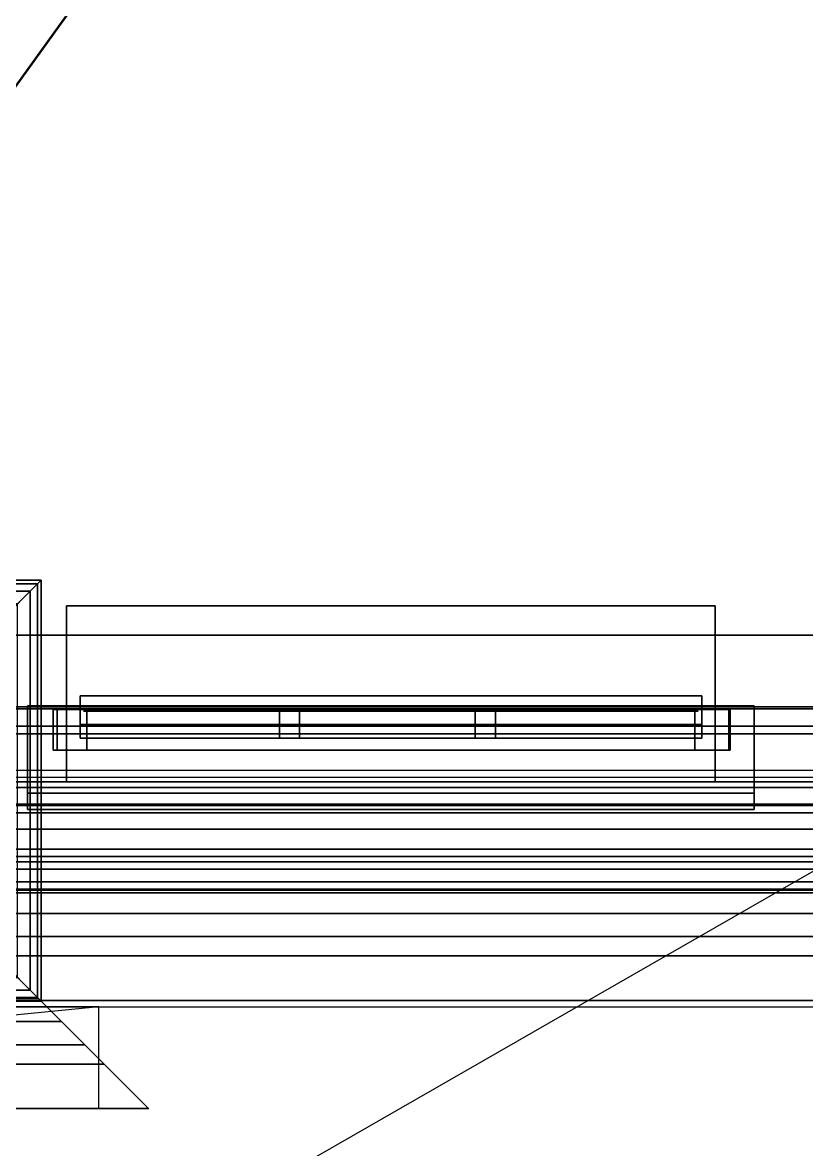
# Model space of a CAD drawing. Extents: x -152 to 154, y -106 to 95.
# Drawn here: x -117 to -105.4, y -57.61 to -40.94 of the extents above; entities that cross this region are included whole.
import ezdxf

# ---------------------------------------------------------------- set-up
doc = ezdxf.new("R2010")
doc.units = 0
for name, color, linetype in [('GLASS', 19, 'CONTINUOUS'), ('GROUND1', 253, 'CONTINUOUS'), ('ROOF1', 37, 'CONTINUOUS'), ('ROOF2', 59, 'CONTINUOUS'), ('WALL', 254, 'CONTINUOUS'), ('WALLBASE', 250, 'CONTINUOUS'), ('WALLCOV', 37, 'CONTINUOUS'), ('WALLVERT', 37, 'CONTINUOUS'), ('WINDOW', 9, 'CONTINUOUS')]:
    doc.layers.add(name, color=color, linetype=linetype)

msp = doc.modelspace()

# ---------------------------------------------------------------- linework, layer by layer
at = {"layer": 'GLASS'}
for points in [[(-107, -51.123505, 87), (-116.100006, -51.123505, 87), (-116.100006, -51.123505, 61), (-107, -51.123505, 61)], [(-107, -51.123505, 50), (-116.100006, -51.123505, 50), (-116.100006, -51.123505, 24), (-107, -51.123505, 24)], [(-107, -51.123505, 16.5), (-116.100006, -51.123505, 16.5), (-116.100006, -51.123505, 5.5), (-107, -51.123505, 5.5)]]:
    msp.add_3dface(points, dxfattribs=at)
at = {"layer": 'GROUND1', "invisible_edges": 8}
for points in [[(-151.5, 95, -0.075062), (-151.5, -80, -0.075062), (153.5, 95, -0.075062)], [(-151.5, -80, -0.075062), (-56.949997, -80, -0.075062), (153.5, 95, -0.075062)]]:
    msp.add_3dface(points, dxfattribs=at)
at = {"layer": 'ROOF1'}
for points in [[(-126.5, 70, 105.704536), (-126.5, 10, 105.704536), (-126.5, -52, 105.704536), (-81.527527, 10, 135.704529)], [(0.5, 10, 135.704529), (-81.527527, 10, 135.704529), (-126.5, -52, 105.704536), (0.5, -52, 105.704536)]]:
    msp.add_3dface(points, dxfattribs=at)
at = {"layer": 'ROOF2'}
for points in [[(132.100006, -55.5, 107.236023), (132.100006, 73.800003, 107.236023), (-130, 73.800003, 107.236023), (-130, -55.5, 107.236023)], [(-125.621452, -51.420319, 106.346451), (-81.350975, 10.035786, 135.778381), (-81.844093, 10.491188, 135.770432), (-126.12394, -50.977798, 106.33873)], [(-126.12394, -50.995041, 105.35112), (-126.12394, -50.977798, 106.33873), (-81.844093, 10.491188, 135.770432), (-81.844093, 10.473949, 134.782822)], [(-125.118965, -51.845573, 107.343979), (-80.857849, 9.59766, 136.776123), (-81.350967, 10.053066, 136.768188), (-125.621452, -51.403046, 107.336258)], [(-81.350967, 10.053066, 136.768188), (-81.350975, 10.035786, 135.778381), (-125.621452, -51.420319, 106.346451), (-125.621452, -51.403046, 107.336258)], [(-125.118965, -51.845573, 107.343979), (-125.118965, -51.862846, 106.354179), (-80.857849, 9.580379, 135.786331), (-80.857849, 9.59766, 136.776123)], [(-124.616478, -52.305367, 106.361908), (-80.364723, 9.124977, 135.794281), (-80.857849, 9.580379, 135.786331), (-125.118965, -51.862846, 106.354179)], [(-124.616478, -52.305367, 106.361908), (-124.616478, -52.322601, 105.37429), (-80.364723, 9.107738, 134.806671), (-80.364723, 9.124977, 135.794281)]]:
    msp.add_3dface(points, dxfattribs=at)
at = {"layer": 'WALL'}
for points in [[(-116.350006, -49.568542, 87.199997), (-116.350006, -52.168549, 87.199997), (-116.350006, -52.168549, 60.800003), (-116.350006, -49.568542, 60.800003)], [(-116.350006, -52.168549, 60.800003), (-106.75, -52.168549, 60.800003), (-106.75, -49.568542, 60.800003), (-116.350006, -49.568542, 60.800003)], [(-106.75, -52.168549, 87.199997), (-116.350006, -52.168549, 87.199997), (-116.350006, -49.568542, 87.199997), (-106.75, -49.568542, 87.199997)], [(-116.350006, -49.568542, 50.200001), (-116.350006, -52.168549, 50.200001), (-116.350006, -52.168549, 23.800003), (-116.350006, -49.568542, 23.800003)], [(-116.350006, -52.168549, 23.800003), (-106.75, -52.168549, 23.800003), (-106.75, -49.568542, 23.800003), (-116.350006, -49.568542, 23.800003)], [(-106.75, -52.168549, 50.200001), (-116.350006, -52.168549, 50.200001), (-116.350006, -49.568542, 50.200001), (-106.75, -49.568542, 50.200001)], [(-106.75, -52.168549, 60.800003), (-106.75, -52.168549, 87.199997), (-106.75, -49.568542, 87.199997), (-106.75, -49.568542, 60.800003)], [(-106.75, -52.168549, 23.800003), (-106.75, -52.168549, 50.200001), (-106.75, -49.568542, 50.200001), (-106.75, -49.568542, 23.800003)]]:
    msp.add_3dface(points, dxfattribs=at)
at = {"layer": 'WALL', "invisible_edges": 8}
for points in [[(-106.75, -52.168549, 60.800003), (-122.75, -52.168549, 55), (-100.25, -52.168549, 55)], [(-116.350006, -52.168549, 60.800003), (-122.75, -52.168549, 55), (-106.75, -52.168549, 60.800003)], [(-122.75, -52.168549, 55), (-116.350006, -52.168549, 60.800003), (-122.75, -52.168549, 100)], [(-116.350006, -52.168549, 60.800003), (-116.350006, -52.168549, 87.199997), (-122.75, -52.168549, 100)], [(-116.350006, -52.168549, 87.199997), (-100.25, -52.168549, 100), (-122.75, -52.168549, 100)], [(-106.75, -52.168549, 23.800003), (-122.75, -52.168549, 19.299999), (-100.25, -52.168549, 19.299999)], [(-116.350006, -52.168549, 23.800003), (-122.75, -52.168549, 19.299999), (-106.75, -52.168549, 23.800003)], [(-122.75, -52.168549, 19.299999), (-116.350006, -52.168549, 23.800003), (-122.75, -52.168549, 55)], [(-116.350006, -52.168549, 23.800003), (-116.350006, -52.168549, 50.200001), (-122.75, -52.168549, 55)], [(-116.350006, -52.168549, 50.200001), (-100.25, -52.168549, 55), (-122.75, -52.168549, 55)], [(-100.25, -52.168549, 100), (-116.350006, -52.168549, 87.199997), (-106.75, -52.168549, 87.199997)], [(-100.25, -52.168549, 55), (-116.350006, -52.168549, 50.200001), (-106.75, -52.168549, 50.200001)], [(-100.25, -52.168549, 100), (-106.75, -52.168549, 60.800003), (-100.25, -52.168549, 55)], [(-100.25, -52.168549, 100), (-106.75, -52.168549, 87.199997), (-106.75, -52.168549, 60.800003)], [(-100.25, -52.168549, 55), (-106.75, -52.168549, 23.800003), (-100.25, -52.168549, 19.299999)], [(-100.25, -52.168549, 55), (-106.75, -52.168549, 50.200001), (-106.75, -52.168549, 23.800003)]]:
    msp.add_3dface(points, dxfattribs=at)
at = {"layer": 'WALLBASE'}
for points in [[(-116.350006, -49.568542, 16.700001), (-116.350006, -52.168549, 16.700001), (-116.350006, -52.168549, 5.300003), (-116.350006, -49.568542, 5.300003)], [(-116.350006, -52.168549, 5.300003), (-106.75, -52.168549, 5.300003), (-106.75, -49.568542, 5.300003), (-116.350006, -49.568542, 5.300003)], [(-106.75, -52.168549, 16.700001), (-116.350006, -52.168549, 16.700001), (-116.350006, -49.568542, 16.700001), (-106.75, -49.568542, 16.700001)], [(-106.75, -52.168549, 5.300003), (-106.75, -52.168549, 16.700001), (-106.75, -49.568542, 16.700001), (-106.75, -49.568542, 5.300003)]]:
    msp.add_3dface(points, dxfattribs=at)
at = {"layer": 'WALLBASE', "invisible_edges": 8}
for points in [[(-106.75, -52.168549, 5.300003), (-122.75, -52.168549, -0.5), (-100.25, -52.168549, -0.5)], [(-116.350006, -52.168549, 5.300003), (-122.75, -52.168549, -0.5), (-106.75, -52.168549, 5.300003)], [(-122.75, -52.168549, -0.5), (-116.350006, -52.168549, 5.300003), (-122.75, -52.168549, 19.299999)], [(-116.350006, -52.168549, 5.300003), (-116.350006, -52.168549, 16.700001), (-122.75, -52.168549, 19.299999)], [(-116.350006, -52.168549, 16.700001), (-100.25, -52.168549, 19.299999), (-122.75, -52.168549, 19.299999)], [(-100.25, -52.168549, 19.299999), (-116.350006, -52.168549, 16.700001), (-106.75, -52.168549, 16.700001)], [(-100.25, -52.168549, 19.299999), (-106.75, -52.168549, 5.300003), (-100.25, -52.168549, -0.5)], [(-100.25, -52.168549, 19.299999), (-106.75, -52.168549, 16.700001), (-106.75, -52.168549, 5.300003)]]:
    msp.add_3dface(points, dxfattribs=at)
at = {"layer": 'WALLCOV'}
for points in [[(-128.187164, -49.832825, 99.524506), (-128.832962, -49.187042, 99.524506), (-116.727036, -49.187042, 99.524506), (-117.372833, -49.832825, 99.524506)], [(-128.832962, -49.187042, 99.524506), (-128.832962, -49.187042, 99.766678), (-116.727036, -49.187042, 99.766678), (-116.727036, -49.187042, 99.524506)], [(-128.832962, -49.187042, 99.766678), (-128.671509, -49.34848, 100.008842), (-116.888489, -49.34848, 100.008842), (-116.727036, -49.187042, 99.766678)], [(-128.483154, -49.536835, 100.789169), (-128.779144, -49.24086, 101.246597), (-116.780853, -49.24086, 101.246597), (-117.076843, -49.536835, 100.789169)], [(-128.779144, -49.24086, 101.246597), (-128.375519, -49.64447, 101.273506), (-117.184479, -49.64447, 101.273506), (-116.780853, -49.24086, 101.246597)], [(-117.372833, -49.832825, 99.524506), (-116.727036, -49.187042, 99.524506), (-116.727036, -55.412964, 99.524506), (-117.372833, -54.767181, 99.524506)], [(-116.780853, -49.24086, 101.246597), (-117.184479, -49.64447, 101.273506), (-117.184479, -54.955536, 101.273506), (-116.780853, -55.359146, 101.246597)], [(-117.076843, -49.536835, 100.789169), (-116.780853, -49.24086, 101.246597), (-116.780853, -55.359146, 101.246597), (-117.076843, -55.063156, 100.789169)], [(-116.727036, -49.187042, 99.766678), (-116.888489, -49.34848, 100.008842), (-116.888489, -55.251511, 100.008842), (-116.727036, -55.412964, 99.766678)], [(-116.727036, -49.187042, 99.524506), (-116.727036, -49.187042, 99.766678), (-116.727036, -55.412964, 99.766678), (-116.727036, -55.412964, 99.524506)], [(-128.671509, -49.34848, 100.008842), (-128.671509, -49.34848, 100.600815), (-116.888489, -49.34848, 100.600815), (-116.888489, -49.34848, 100.008842)], [(-128.671509, -49.34848, 100.600815), (-128.2948, -49.725189, 100.627716), (-117.265198, -49.725189, 100.627716), (-116.888489, -49.34848, 100.600815)], [(-116.888489, -49.34848, 100.600815), (-117.265198, -49.725189, 100.627716), (-117.265198, -54.874802, 100.627716), (-116.888489, -55.251511, 100.600815)], [(-116.888489, -49.34848, 100.008842), (-116.888489, -49.34848, 100.600815), (-116.888489, -55.251511, 100.600815), (-116.888489, -55.251511, 100.008842)], [(128.560883, -51.460892, 102.896202), (128.18959, -51.0896, 103.112289), (-125.789597, -51.0896, 103.112289), (-126.160889, -51.460892, 102.896202)], [(128.161041, -51.061035, 104.949005), (128.44664, -51.346649, 105.219116), (-126.046646, -51.346649, 105.219116), (-125.761047, -51.061035, 104.949005)], [(128.18959, -51.0896, 103.112289), (128.161041, -51.061035, 104.949005), (-125.761047, -51.061035, 104.949005), (-125.789597, -51.0896, 103.112289)], [(128.44664, -51.346649, 105.219116), (130.874268, -53.774277, 105.273132), (-128.474274, -53.774277, 105.273132), (-126.046646, -51.346649, 105.219116)], [(129.729019, -52.629028, 102.834152), (128.560883, -51.460892, 102.896202), (-126.160889, -51.460892, 102.896202), (-127.329025, -52.629028, 102.834152)], [(129.199997, -52.100006, 100.1269), (129.971191, -52.871185, 100.035751), (-127.571198, -52.871185, 100.035751), (-126.800003, -52.100006, 100.1269)], [(129.271591, -52.171585, 102.591988), (129.729019, -52.629028, 102.834152), (-127.329025, -52.629028, 102.834152), (-126.871597, -52.171585, 102.591988)], [(129.621384, -52.521393, 101.246597), (129.35231, -52.252319, 101.085152), (-126.952316, -52.252319, 101.085152), (-127.22139, -52.521393, 101.246597)], [(129.35231, -52.252319, 101.085152), (129.271591, -52.171585, 102.591988), (-126.871597, -52.171585, 102.591988), (-126.952316, -52.252319, 101.085152)], [(130.267166, -53.167175, 101.085152), (129.621384, -52.521393, 101.246597), (-127.22139, -52.521393, 101.246597), (-127.867172, -53.167175, 101.085152)], [(-119.193359, -52.94664, 105.219116), (-116.765732, -55.374283, 105.273132), (-128.794266, -55.374283, 105.273132), (-126.366638, -52.94664, 105.219116)], [(129.971191, -52.871185, 100.035751), (130.267166, -53.167175, 99.524506), (-127.867172, -53.167175, 99.524506), (-127.571198, -52.871185, 100.035751)], [(130.267166, -53.167175, 99.524506), (130.912964, -53.812958, 99.524506), (-128.51297, -53.812958, 99.524506), (-127.867172, -53.167175, 99.524506)], [(130.455521, -53.35553, 101.273506), (130.267166, -53.167175, 101.085152), (-127.867172, -53.167175, 101.085152), (-128.055527, -53.35553, 101.273506)], [(130.751511, -53.65152, 100.600815), (130.374802, -53.274811, 100.627716), (-127.974808, -53.274811, 100.627716), (-128.351517, -53.65152, 100.600815)], [(130.374802, -53.274811, 100.627716), (130.563156, -53.463165, 100.789169), (-128.163162, -53.463165, 100.789169), (-127.974808, -53.274811, 100.627716)], [(130.859146, -53.75914, 101.246597), (130.455521, -53.35553, 101.273506), (-128.055527, -53.35553, 101.273506), (-128.459152, -53.75914, 101.246597)], [(130.563156, -53.463165, 100.789169), (130.859146, -53.75914, 101.246597), (-128.459152, -53.75914, 101.246597), (-128.163162, -53.463165, 100.789169)], [(130.912964, -53.812958, 99.766678), (130.751511, -53.65152, 100.008842), (-128.351517, -53.65152, 100.008842), (-128.51297, -53.812958, 99.766678)], [(130.751511, -53.65152, 100.008842), (130.751511, -53.65152, 100.600815), (-128.351517, -53.65152, 100.600815), (-128.351517, -53.65152, 100.008842)], [(130.874268, -53.774277, 105.273132), (131.216995, -54.117004, 105.543243), (-128.817001, -54.117004, 105.543243), (-128.474274, -53.774277, 105.273132)], [(130.912964, -53.812958, 99.524506), (130.912964, -53.812958, 99.766678), (-128.51297, -53.812958, 99.766678), (-128.51297, -53.812958, 99.524506)], [(131.216995, -54.117004, 106.029434), (131.559723, -54.459732, 106.056442), (-129.159729, -54.459732, 106.056442), (-128.817001, -54.117004, 106.029434)], [(131.216995, -54.117004, 105.543243), (131.216995, -54.117004, 106.029434), (-128.817001, -54.117004, 106.029434), (-128.817001, -54.117004, 105.543243)], [(131.559723, -54.459732, 106.434586), (131.845322, -54.745331, 106.677689), (-129.445328, -54.745331, 106.677689), (-129.159729, -54.459732, 106.434586)], [(131.559723, -54.459732, 106.056442), (131.559723, -54.459732, 106.434586), (-129.159729, -54.459732, 106.434586), (-129.159729, -54.459732, 106.056442)], [(131.845322, -54.745331, 106.677689), (132.502213, -55.402222, 106.785728), (-130.102219, -55.402222, 106.785728), (-129.445328, -54.745331, 106.677689)], [(-117.372833, -54.767181, 99.524506), (-116.727036, -55.412964, 99.524506), (-128.832962, -55.412964, 99.524506), (-128.187164, -54.767181, 99.524506)], [(-116.780853, -55.359146, 101.246597), (-117.184479, -54.955536, 101.273506), (-128.375519, -54.955536, 101.273506), (-128.779144, -55.359146, 101.246597)], [(-116.888489, -55.251511, 100.600815), (-117.265198, -54.874802, 100.627716), (-128.2948, -54.874802, 100.627716), (-128.671509, -55.251511, 100.600815)], [(-117.076843, -55.063156, 100.789169), (-116.780853, -55.359146, 101.246597), (-128.779144, -55.359146, 101.246597), (-128.483154, -55.063156, 100.789169)], [(-116.727036, -55.412964, 99.766678), (-116.888489, -55.251511, 100.008842), (-128.671509, -55.251511, 100.008842), (-128.832962, -55.412964, 99.766678)], [(-116.888489, -55.251511, 100.008842), (-116.888489, -55.251511, 100.600815), (-128.671509, -55.251511, 100.600815), (-128.671509, -55.251511, 100.008842)], [(132.502213, -55.402222, 106.785728), (132.507172, -55.407181, 107.244904), (-130.107178, -55.407181, 107.244904), (-130.102219, -55.402222, 106.785728)], [(-116.765732, -55.374283, 105.273132), (-116.423004, -55.716995, 105.543243), (-129.136993, -55.716995, 105.543243), (-128.794266, -55.374283, 105.273132)], [(-116.727036, -55.412964, 99.524506), (-116.727036, -55.412964, 99.766678), (-128.832962, -55.412964, 99.766678), (-128.832962, -55.412964, 99.524506)], [(-116.423004, -55.716995, 106.029434), (-116.080276, -56.059723, 106.056442), (-129.479721, -56.059723, 106.056442), (-129.136993, -55.716995, 106.029434)], [(-116.423004, -55.716995, 105.543243), (-116.423004, -55.716995, 106.029434), (-129.136993, -55.716995, 106.029434), (-129.136993, -55.716995, 105.543243)], [(-116.080276, -56.059723, 106.434586), (-115.794678, -56.345337, 106.677689), (-129.76532, -56.345337, 106.677689), (-129.479721, -56.059723, 106.434586)], [(-116.080276, -56.059723, 106.056442), (-116.080276, -56.059723, 106.434586), (-129.479721, -56.059723, 106.434586), (-129.479721, -56.059723, 106.056442)], [(-115.794678, -56.345337, 106.677689), (-115.137787, -57.002213, 106.785728), (-130.422211, -57.002213, 106.785728), (-129.76532, -56.345337, 106.677689)], [(-115.137787, -57.002213, 106.785728), (-115.132828, -57.007172, 107.244904), (-130.42717, -57.007172, 107.244904), (-130.422211, -57.002213, 106.785728)]]:
    msp.add_3dface(points, dxfattribs=at)
at = {"layer": 'WALLCOV', "invisible_edges": 8}
for points in [[(-115.872826, -57.007172, 107.244904), (-115.872826, -55.5, 107.244904), (-131.167175, -57.007172, 107.244904)], [(-115.872826, -55.5, 107.244904), (-130, -55.5, 107.244904), (-131.167175, -57.007172, 107.244904)]]:
    msp.add_3dface(points, dxfattribs=at)
at = {"layer": 'WALLVERT'}
for points in [[(-120.5, -50, 19), (-120.5, -50, 22), (124.5, -50, 22), (124.5, -50, 19)], [(-120.5, -50, 22), (-120.5, -52.5, 22), (124.5, -52.5, 22), (124.5, -50, 22)], [(124.5, -52.5, 19), (-120.5, -52.5, 19), (-120.5, -50, 19), (124.5, -50, 19)], [(124.5, -52.5, 22), (-120.5, -52.5, 22), (-120.5, -52.5, 19), (124.5, -52.5, 19)]]:
    msp.add_3dface(points, dxfattribs=at)
at = {"layer": 'WINDOW'}
for points in [[(-106.949997, -50.899994, 71.849998), (-116.149994, -50.899994, 71.849998), (-116.149994, -50.899994, 72.150002), (-106.949997, -50.899994, 72.150002)], [(-116.149994, -50.899994, 72.150002), (-116.149994, -51.323502, 72.150002), (-106.949997, -51.323502, 72.150002), (-106.949997, -50.899994, 72.150002)], [(-116.149994, -50.899994, 71.849998), (-116.149994, -51.323502, 71.849998), (-116.149994, -51.323502, 72.150002), (-116.149994, -50.899994, 72.150002)], [(-106.949997, -51.323502, 71.849998), (-116.149994, -51.323502, 71.849998), (-116.149994, -50.899994, 71.849998), (-106.949997, -50.899994, 71.849998)], [(-106.949997, -50.899994, 34.849998), (-116.149994, -50.899994, 34.849998), (-116.149994, -50.899994, 35.150002), (-106.949997, -50.899994, 35.150002)], [(-116.149994, -50.899994, 35.150002), (-116.149994, -51.323502, 35.150002), (-106.949997, -51.323502, 35.150002), (-106.949997, -50.899994, 35.150002)], [(-116.149994, -50.899994, 34.849998), (-116.149994, -51.323502, 34.849998), (-116.149994, -51.323502, 35.150002), (-116.149994, -50.899994, 35.150002)], [(-106.949997, -51.323502, 34.849998), (-116.149994, -51.323502, 34.849998), (-116.149994, -50.899994, 34.849998), (-106.949997, -50.899994, 34.849998)], [(-106.949997, -51.323502, 72.150002), (-106.949997, -51.323502, 71.849998), (-106.949997, -50.899994, 71.849998), (-106.949997, -50.899994, 72.150002)], [(-106.949997, -51.323502, 35.150002), (-106.949997, -51.323502, 34.849998), (-106.949997, -50.899994, 34.849998), (-106.949997, -50.899994, 35.150002)], [(-106.174255, -51.045197, 60.849998), (-116.925751, -51.045197, 60.849998), (-116.925751, -51.045197, 61.150002), (-106.174255, -51.045197, 61.150002)], [(-106.174255, -52.57782, 60.849998), (-116.925751, -52.57782, 60.849998), (-116.925751, -51.045197, 60.849998), (-106.174255, -51.045197, 60.849998)], [(-116.925751, -51.045197, 61.150002), (-116.925751, -52.336792, 61.150002), (-106.174255, -52.336792, 61.150002), (-106.174255, -51.045197, 61.150002)], [(-116.925751, -51.045197, 60.550003), (-116.925751, -51.045197, 60.849998), (-106.174255, -51.045197, 60.849998), (-106.174255, -51.045197, 60.550003)], [(-116.925751, -51.045197, 60.849998), (-116.925751, -52.57782, 60.849998), (-106.174255, -52.57782, 60.849998), (-106.174255, -51.045197, 60.849998)], [(-106.174255, -52.336792, 60.550003), (-116.925751, -52.336792, 60.550003), (-116.925751, -51.045197, 60.550003), (-106.174255, -51.045197, 60.550003)], [(-106.174255, -51.045197, 23.849998), (-116.925751, -51.045197, 23.849998), (-116.925751, -51.045197, 24.150002), (-106.174255, -51.045197, 24.150002)], [(-106.174255, -52.57782, 23.849998), (-116.925751, -52.57782, 23.849998), (-116.925751, -51.045197, 23.849998), (-106.174255, -51.045197, 23.849998)], [(-116.925751, -51.045197, 24.150002), (-116.925751, -52.336792, 24.150002), (-106.174255, -52.336792, 24.150002), (-106.174255, -51.045197, 24.150002)], [(-116.925751, -51.045197, 23.550003), (-116.925751, -51.045197, 23.849998), (-106.174255, -51.045197, 23.849998), (-106.174255, -51.045197, 23.550003)], [(-116.925751, -51.045197, 23.849998), (-116.925751, -52.57782, 23.849998), (-106.174255, -52.57782, 23.849998), (-106.174255, -51.045197, 23.849998)], [(-106.174255, -52.336792, 23.550003), (-116.925751, -52.336792, 23.550003), (-116.925751, -51.045197, 23.550003), (-106.174255, -51.045197, 23.550003)], [(-106.174255, -51.045197, 5.349998), (-116.925751, -51.045197, 5.349998), (-116.925751, -51.045197, 5.650002), (-106.174255, -51.045197, 5.650002)], [(-106.174255, -52.57782, 5.349998), (-116.925751, -52.57782, 5.349998), (-116.925751, -51.045197, 5.349998), (-106.174255, -51.045197, 5.349998)], [(-116.925751, -51.045197, 5.650002), (-116.925751, -52.336792, 5.650002), (-106.174255, -52.336792, 5.650002), (-106.174255, -51.045197, 5.650002)], [(-116.925751, -51.045197, 5.050003), (-116.925751, -51.045197, 5.349998), (-106.174255, -51.045197, 5.349998), (-106.174255, -51.045197, 5.050003)], [(-116.925751, -51.045197, 5.349998), (-116.925751, -52.57782, 5.349998), (-106.174255, -52.57782, 5.349998), (-106.174255, -51.045197, 5.349998)], [(-106.174255, -52.336792, 5.050003), (-116.925751, -52.336792, 5.050003), (-116.925751, -51.045197, 5.050003), (-106.174255, -51.045197, 5.050003)], [(-116.050003, -51.699997, 60.626999), (-116.550003, -51.699997, 60.626999), (-116.550003, -51.100006, 60.626999), (-116.050003, -51.100006, 60.626999)], [(-116.550003, -51.100006, 87.488998), (-116.550003, -51.699997, 87.488998), (-116.050003, -51.699997, 87.488998), (-116.050003, -51.100006, 87.488998)], [(-116.550003, -51.100006, 60.626999), (-116.550003, -51.100006, 87.488998), (-116.050003, -51.100006, 87.488998), (-116.050003, -51.100006, 60.626999)], [(-116.550003, -51.699997, 60.626999), (-116.550003, -51.699997, 87.488998), (-116.550003, -51.100006, 87.488998), (-116.550003, -51.100006, 60.626999)], [(-116.050003, -51.699997, 23.626999), (-116.550003, -51.699997, 23.626999), (-116.550003, -51.100006, 23.626999), (-116.050003, -51.100006, 23.626999)], [(-116.550003, -51.100006, 50.488998), (-116.550003, -51.699997, 50.488998), (-116.050003, -51.699997, 50.488998), (-116.050003, -51.100006, 50.488998)], [(-116.550003, -51.100006, 23.626999), (-116.550003, -51.100006, 50.488998), (-116.050003, -51.100006, 50.488998), (-116.050003, -51.100006, 23.626999)], [(-116.550003, -51.699997, 23.626999), (-116.550003, -51.699997, 50.488998), (-116.550003, -51.100006, 50.488998), (-116.550003, -51.100006, 23.626999)], [(-116.050003, -51.699997, 5.126999), (-116.550003, -51.699997, 5.126999), (-116.550003, -51.100006, 5.126999), (-116.050003, -51.100006, 5.126999)], [(-116.550003, -51.100006, 16.988998), (-116.550003, -51.699997, 16.988998), (-116.050003, -51.699997, 16.988998), (-116.050003, -51.100006, 16.988998)], [(-116.550003, -51.100006, 5.126999), (-116.550003, -51.100006, 16.988998), (-116.050003, -51.100006, 16.988998), (-116.050003, -51.100006, 5.126999)], [(-116.550003, -51.699997, 5.126999), (-116.550003, -51.699997, 16.988998), (-116.550003, -51.100006, 16.988998), (-116.550003, -51.100006, 5.126999)], [(-116.488998, -51.100006, 87.5), (-116.488998, -51.699997, 87.5), (-106.526993, -51.699997, 87.5), (-106.526993, -51.100006, 87.5)], [(-116.488998, -51.100006, 87), (-116.488998, -51.699997, 87), (-116.488998, -51.699997, 87.5), (-116.488998, -51.100006, 87.5)], [(-106.526993, -51.100006, 87), (-116.488998, -51.100006, 87), (-116.488998, -51.100006, 87.5), (-106.526993, -51.100006, 87.5)], [(-106.526993, -51.699997, 87), (-116.488998, -51.699997, 87), (-116.488998, -51.100006, 87), (-106.526993, -51.100006, 87)], [(-116.488998, -51.100006, 50.5), (-116.488998, -51.699997, 50.5), (-106.526993, -51.699997, 50.5), (-106.526993, -51.100006, 50.5)], [(-116.488998, -51.100006, 50), (-116.488998, -51.699997, 50), (-116.488998, -51.699997, 50.5), (-116.488998, -51.100006, 50.5)], [(-106.526993, -51.100006, 50), (-116.488998, -51.100006, 50), (-116.488998, -51.100006, 50.5), (-106.526993, -51.100006, 50.5)], [(-106.526993, -51.699997, 50), (-116.488998, -51.699997, 50), (-116.488998, -51.100006, 50), (-106.526993, -51.100006, 50)], [(-116.488998, -51.100006, 17), (-116.488998, -51.699997, 17), (-106.526993, -51.699997, 17), (-106.526993, -51.100006, 17)], [(-116.488998, -51.100006, 16.5), (-116.488998, -51.699997, 16.5), (-116.488998, -51.699997, 17), (-116.488998, -51.100006, 17)], [(-106.526993, -51.100006, 16.5), (-116.488998, -51.100006, 16.5), (-116.488998, -51.100006, 17), (-106.526993, -51.100006, 17)], [(-106.526993, -51.699997, 16.5), (-116.488998, -51.699997, 16.5), (-116.488998, -51.100006, 16.5), (-106.526993, -51.100006, 16.5)], [(-106.949997, -51.100006, 64.449997), (-116.149994, -51.100006, 64.449997), (-116.149994, -51.100006, 64.75), (-106.949997, -51.100006, 64.75)], [(-116.149994, -51.100006, 64.75), (-116.149994, -51.523499, 64.75), (-106.949997, -51.523499, 64.75), (-106.949997, -51.100006, 64.75)], [(-116.149994, -51.100006, 64.449997), (-116.149994, -51.523499, 64.449997), (-116.149994, -51.523499, 64.75), (-116.149994, -51.100006, 64.75)], [(-106.949997, -51.523499, 64.449997), (-116.149994, -51.523499, 64.449997), (-116.149994, -51.100006, 64.449997), (-106.949997, -51.100006, 64.449997)], [(-106.949997, -51.100006, 68.25), (-116.149994, -51.100006, 68.25), (-116.149994, -51.100006, 68.550003), (-106.949997, -51.100006, 68.550003)], [(-116.149994, -51.100006, 68.550003), (-116.149994, -51.523499, 68.550003), (-106.949997, -51.523499, 68.550003), (-106.949997, -51.100006, 68.550003)], [(-116.149994, -51.100006, 68.25), (-116.149994, -51.523499, 68.25), (-116.149994, -51.523499, 68.550003), (-116.149994, -51.100006, 68.550003)], [(-106.949997, -51.523499, 68.25), (-116.149994, -51.523499, 68.25), (-116.149994, -51.100006, 68.25), (-106.949997, -51.100006, 68.25)], [(-106.949997, -51.100006, 71.998505), (-116.149994, -51.100006, 71.998505), (-116.149994, -51.100006, 72.601501), (-106.949997, -51.100006, 72.601501)], [(-116.149994, -51.100006, 72.601501), (-116.149994, -51.523499, 72.601501), (-106.949997, -51.523499, 72.601501), (-106.949997, -51.100006, 72.601501)], [(-116.149994, -51.100006, 71.998505), (-116.149994, -51.523499, 71.998505), (-116.149994, -51.523499, 72.601501), (-116.149994, -51.100006, 72.601501)], [(-106.949997, -51.523499, 71.998505), (-116.149994, -51.523499, 71.998505), (-116.149994, -51.100006, 71.998505), (-106.949997, -51.100006, 71.998505)], [(-106.949997, -51.100006, 75.849998), (-116.149994, -51.100006, 75.849998), (-116.149994, -51.100006, 76.150002), (-106.949997, -51.100006, 76.150002)], [(-116.149994, -51.100006, 76.150002), (-116.149994, -51.523499, 76.150002), (-106.949997, -51.523499, 76.150002), (-106.949997, -51.100006, 76.150002)], [(-116.149994, -51.100006, 75.849998), (-116.149994, -51.523499, 75.849998), (-116.149994, -51.523499, 76.150002), (-116.149994, -51.100006, 76.150002)], [(-106.949997, -51.523499, 75.849998), (-116.149994, -51.523499, 75.849998), (-116.149994, -51.100006, 75.849998), (-106.949997, -51.100006, 75.849998)], [(-106.949997, -51.100006, 79.449997), (-116.149994, -51.100006, 79.449997), (-116.149994, -51.100006, 79.75), (-106.949997, -51.100006, 79.75)], [(-116.149994, -51.100006, 79.75), (-116.149994, -51.523499, 79.75), (-106.949997, -51.523499, 79.75), (-106.949997, -51.100006, 79.75)], [(-116.149994, -51.100006, 79.449997), (-116.149994, -51.523499, 79.449997), (-116.149994, -51.523499, 79.75), (-116.149994, -51.100006, 79.75)], [(-106.949997, -51.523499, 79.449997), (-116.149994, -51.523499, 79.449997), (-116.149994, -51.100006, 79.449997), (-106.949997, -51.100006, 79.449997)], [(-106.949997, -51.100006, 83.25), (-116.149994, -51.100006, 83.25), (-116.149994, -51.100006, 83.550003), (-106.949997, -51.100006, 83.550003)], [(-116.149994, -51.100006, 83.550003), (-116.149994, -51.523499, 83.550003), (-106.949997, -51.523499, 83.550003), (-106.949997, -51.100006, 83.550003)], [(-116.149994, -51.100006, 83.25), (-116.149994, -51.523499, 83.25), (-116.149994, -51.523499, 83.550003), (-116.149994, -51.100006, 83.550003)], [(-106.949997, -51.523499, 83.25), (-116.149994, -51.523499, 83.25), (-116.149994, -51.100006, 83.25), (-106.949997, -51.100006, 83.25)], [(-106.949997, -51.100006, 27.450001), (-116.149994, -51.100006, 27.450001), (-116.149994, -51.100006, 27.75), (-106.949997, -51.100006, 27.75)], [(-116.149994, -51.100006, 27.75), (-116.149994, -51.523499, 27.75), (-106.949997, -51.523499, 27.75), (-106.949997, -51.100006, 27.75)], [(-116.149994, -51.100006, 27.450001), (-116.149994, -51.523499, 27.450001), (-116.149994, -51.523499, 27.75), (-116.149994, -51.100006, 27.75)], [(-106.949997, -51.523499, 27.450001), (-116.149994, -51.523499, 27.450001), (-116.149994, -51.100006, 27.450001), (-106.949997, -51.100006, 27.450001)], [(-106.949997, -51.100006, 31.25), (-116.149994, -51.100006, 31.25), (-116.149994, -51.100006, 31.549999), (-106.949997, -51.100006, 31.549999)], [(-116.149994, -51.100006, 31.549999), (-116.149994, -51.523499, 31.549999), (-106.949997, -51.523499, 31.549999), (-106.949997, -51.100006, 31.549999)], [(-116.149994, -51.100006, 31.25), (-116.149994, -51.523499, 31.25), (-116.149994, -51.523499, 31.549999), (-116.149994, -51.100006, 31.549999)], [(-106.949997, -51.523499, 31.25), (-116.149994, -51.523499, 31.25), (-116.149994, -51.100006, 31.25), (-106.949997, -51.100006, 31.25)], [(-106.949997, -51.100006, 34.998501), (-116.149994, -51.100006, 34.998501), (-116.149994, -51.100006, 35.601501), (-106.949997, -51.100006, 35.601501)], [(-116.149994, -51.100006, 35.601501), (-116.149994, -51.523499, 35.601501), (-106.949997, -51.523499, 35.601501), (-106.949997, -51.100006, 35.601501)], [(-116.149994, -51.100006, 34.998501), (-116.149994, -51.523499, 34.998501), (-116.149994, -51.523499, 35.601501), (-116.149994, -51.100006, 35.601501)], [(-106.949997, -51.523499, 34.998501), (-116.149994, -51.523499, 34.998501), (-116.149994, -51.100006, 34.998501), (-106.949997, -51.100006, 34.998501)], [(-106.949997, -51.100006, 38.849998), (-116.149994, -51.100006, 38.849998), (-116.149994, -51.100006, 39.150002), (-106.949997, -51.100006, 39.150002)], [(-116.149994, -51.100006, 39.150002), (-116.149994, -51.523499, 39.150002), (-106.949997, -51.523499, 39.150002), (-106.949997, -51.100006, 39.150002)], [(-116.149994, -51.100006, 38.849998), (-116.149994, -51.523499, 38.849998), (-116.149994, -51.523499, 39.150002), (-116.149994, -51.100006, 39.150002)], [(-106.949997, -51.523499, 38.849998), (-116.149994, -51.523499, 38.849998), (-116.149994, -51.100006, 38.849998), (-106.949997, -51.100006, 38.849998)], [(-106.949997, -51.100006, 42.450001), (-116.149994, -51.100006, 42.450001), (-116.149994, -51.100006, 42.75), (-106.949997, -51.100006, 42.75)], [(-116.149994, -51.100006, 42.75), (-116.149994, -51.523499, 42.75), (-106.949997, -51.523499, 42.75), (-106.949997, -51.100006, 42.75)], [(-116.149994, -51.100006, 42.450001), (-116.149994, -51.523499, 42.450001), (-116.149994, -51.523499, 42.75), (-116.149994, -51.100006, 42.75)], [(-106.949997, -51.523499, 42.450001), (-116.149994, -51.523499, 42.450001), (-116.149994, -51.100006, 42.450001), (-106.949997, -51.100006, 42.450001)], [(-106.949997, -51.100006, 46.25), (-116.149994, -51.100006, 46.25), (-116.149994, -51.100006, 46.549999), (-106.949997, -51.100006, 46.549999)], [(-116.149994, -51.100006, 46.549999), (-116.149994, -51.523499, 46.549999), (-106.949997, -51.523499, 46.549999), (-106.949997, -51.100006, 46.549999)], [(-116.149994, -51.100006, 46.25), (-116.149994, -51.523499, 46.25), (-116.149994, -51.523499, 46.549999), (-116.149994, -51.100006, 46.549999)], [(-106.949997, -51.523499, 46.25), (-116.149994, -51.523499, 46.25), (-116.149994, -51.100006, 46.25), (-106.949997, -51.100006, 46.25)], [(-106.949997, -51.100006, 8.950001), (-116.149994, -51.100006, 8.950001), (-116.149994, -51.100006, 9.25), (-106.949997, -51.100006, 9.25)], [(-116.149994, -51.100006, 9.25), (-116.149994, -51.523499, 9.25), (-106.949997, -51.523499, 9.25), (-106.949997, -51.100006, 9.25)], [(-116.149994, -51.100006, 8.950001), (-116.149994, -51.523499, 8.950001), (-116.149994, -51.523499, 9.25), (-116.149994, -51.100006, 9.25)], [(-106.949997, -51.523499, 8.950001), (-116.149994, -51.523499, 8.950001), (-116.149994, -51.100006, 8.950001), (-106.949997, -51.100006, 8.950001)], [(-106.949997, -51.100006, 12.75), (-116.149994, -51.100006, 12.75), (-116.149994, -51.100006, 13.049999), (-106.949997, -51.100006, 13.049999)], [(-116.149994, -51.100006, 13.049999), (-116.149994, -51.523499, 13.049999), (-106.949997, -51.523499, 13.049999), (-106.949997, -51.100006, 13.049999)], [(-116.149994, -51.100006, 12.75), (-116.149994, -51.523499, 12.75), (-116.149994, -51.523499, 13.049999), (-116.149994, -51.100006, 13.049999)], [(-106.949997, -51.523499, 12.75), (-116.149994, -51.523499, 12.75), (-116.149994, -51.100006, 12.75), (-106.949997, -51.100006, 12.75)], [(-116.050003, -51.100006, 87.488998), (-116.050003, -51.699997, 87.488998), (-116.050003, -51.699997, 60.626999), (-116.050003, -51.100006, 60.626999)], [(-116.050003, -51.100006, 50.488998), (-116.050003, -51.699997, 50.488998), (-116.050003, -51.699997, 23.626999), (-116.050003, -51.100006, 23.626999)], [(-116.050003, -51.100006, 16.988998), (-116.050003, -51.699997, 16.988998), (-116.050003, -51.699997, 5.126999), (-116.050003, -51.100006, 5.126999)], [(-112.899994, -51.100006, 87.399994), (-112.899994, -51.100006, 61.099998), (-113.199997, -51.100006, 61.099998), (-113.199997, -51.100006, 87.399994)], [(-113.199997, -51.100006, 61.099998), (-113.199997, -51.523499, 61.099998), (-113.199997, -51.523499, 87.399994), (-113.199997, -51.100006, 87.399994)], [(-112.899994, -51.100006, 61.099998), (-112.899994, -51.523499, 61.099998), (-113.199997, -51.523499, 61.099998), (-113.199997, -51.100006, 61.099998)], [(-113.199997, -51.523499, 87.399994), (-112.899994, -51.523499, 87.399994), (-112.899994, -51.100006, 87.399994), (-113.199997, -51.100006, 87.399994)], [(-112.899994, -51.100006, 50.399998), (-112.899994, -51.100006, 24.099998), (-113.199997, -51.100006, 24.099998), (-113.199997, -51.100006, 50.399998)], [(-113.199997, -51.100006, 24.099998), (-113.199997, -51.523499, 24.099998), (-113.199997, -51.523499, 50.399998), (-113.199997, -51.100006, 50.399998)], [(-112.899994, -51.100006, 24.099998), (-112.899994, -51.523499, 24.099998), (-113.199997, -51.523499, 24.099998), (-113.199997, -51.100006, 24.099998)], [(-113.199997, -51.523499, 50.399998), (-112.899994, -51.523499, 50.399998), (-112.899994, -51.100006, 50.399998), (-113.199997, -51.100006, 50.399998)], [(-112.899994, -51.100006, 16.899998), (-112.899994, -51.100006, 5.599998), (-113.199997, -51.100006, 5.599998), (-113.199997, -51.100006, 16.899998)], [(-113.199997, -51.100006, 5.599998), (-113.199997, -51.523499, 5.599998), (-113.199997, -51.523499, 16.899998), (-113.199997, -51.100006, 16.899998)], [(-112.899994, -51.100006, 5.599998), (-112.899994, -51.523499, 5.599998), (-113.199997, -51.523499, 5.599998), (-113.199997, -51.100006, 5.599998)], [(-113.199997, -51.523499, 16.899998), (-112.899994, -51.523499, 16.899998), (-112.899994, -51.100006, 16.899998), (-113.199997, -51.100006, 16.899998)], [(-112.899994, -51.523499, 87.399994), (-112.899994, -51.523499, 61.099998), (-112.899994, -51.100006, 61.099998), (-112.899994, -51.100006, 87.399994)], [(-112.899994, -51.523499, 50.399998), (-112.899994, -51.523499, 24.099998), (-112.899994, -51.100006, 24.099998), (-112.899994, -51.100006, 50.399998)], [(-112.899994, -51.523499, 16.899998), (-112.899994, -51.523499, 5.599998), (-112.899994, -51.100006, 5.599998), (-112.899994, -51.100006, 16.899998)], [(-110, -51.100006, 87.399994), (-110, -51.100006, 61.099998), (-110.300003, -51.100006, 61.099998), (-110.300003, -51.100006, 87.399994)], [(-110.300003, -51.100006, 61.099998), (-110.300003, -51.523499, 61.099998), (-110.300003, -51.523499, 87.399994), (-110.300003, -51.100006, 87.399994)], [(-110, -51.100006, 61.099998), (-110, -51.523499, 61.099998), (-110.300003, -51.523499, 61.099998), (-110.300003, -51.100006, 61.099998)], [(-110.300003, -51.523499, 87.399994), (-110, -51.523499, 87.399994), (-110, -51.100006, 87.399994), (-110.300003, -51.100006, 87.399994)], [(-110, -51.100006, 50.399998), (-110, -51.100006, 24.099998), (-110.300003, -51.100006, 24.099998), (-110.300003, -51.100006, 50.399998)], [(-110.300003, -51.100006, 24.099998), (-110.300003, -51.523499, 24.099998), (-110.300003, -51.523499, 50.399998), (-110.300003, -51.100006, 50.399998)], [(-110, -51.100006, 24.099998), (-110, -51.523499, 24.099998), (-110.300003, -51.523499, 24.099998), (-110.300003, -51.100006, 24.099998)], [(-110.300003, -51.523499, 50.399998), (-110, -51.523499, 50.399998), (-110, -51.100006, 50.399998), (-110.300003, -51.100006, 50.399998)], [(-110, -51.100006, 16.899998), (-110, -51.100006, 5.599998), (-110.300003, -51.100006, 5.599998), (-110.300003, -51.100006, 16.899998)], [(-110.300003, -51.100006, 5.599998), (-110.300003, -51.523499, 5.599998), (-110.300003, -51.523499, 16.899998), (-110.300003, -51.100006, 16.899998)], [(-110, -51.100006, 5.599998), (-110, -51.523499, 5.599998), (-110.300003, -51.523499, 5.599998), (-110.300003, -51.100006, 5.599998)], [(-110.300003, -51.523499, 16.899998), (-110, -51.523499, 16.899998), (-110, -51.100006, 16.899998), (-110.300003, -51.100006, 16.899998)], [(-110, -51.523499, 87.399994), (-110, -51.523499, 61.099998), (-110, -51.100006, 61.099998), (-110, -51.100006, 87.399994)], [(-110, -51.523499, 50.399998), (-110, -51.523499, 24.099998), (-110, -51.100006, 24.099998), (-110, -51.100006, 50.399998)], [(-110, -51.523499, 16.899998), (-110, -51.523499, 5.599998), (-110, -51.100006, 5.599998), (-110, -51.100006, 16.899998)], [(-106.550003, -51.699997, 60.626999), (-107.050003, -51.699997, 60.626999), (-107.050003, -51.100006, 60.626999), (-106.550003, -51.100006, 60.626999)], [(-107.050003, -51.100006, 87.488998), (-107.050003, -51.699997, 87.488998), (-106.550003, -51.699997, 87.488998), (-106.550003, -51.100006, 87.488998)], [(-107.050003, -51.100006, 60.626999), (-107.050003, -51.100006, 87.488998), (-106.550003, -51.100006, 87.488998), (-106.550003, -51.100006, 60.626999)], [(-107.050003, -51.699997, 60.626999), (-107.050003, -51.699997, 87.488998), (-107.050003, -51.100006, 87.488998), (-107.050003, -51.100006, 60.626999)], [(-106.550003, -51.699997, 23.626999), (-107.050003, -51.699997, 23.626999), (-107.050003, -51.100006, 23.626999), (-106.550003, -51.100006, 23.626999)], [(-107.050003, -51.100006, 50.488998), (-107.050003, -51.699997, 50.488998), (-106.550003, -51.699997, 50.488998), (-106.550003, -51.100006, 50.488998)], [(-107.050003, -51.100006, 23.626999), (-107.050003, -51.100006, 50.488998), (-106.550003, -51.100006, 50.488998), (-106.550003, -51.100006, 23.626999)], [(-107.050003, -51.699997, 23.626999), (-107.050003, -51.699997, 50.488998), (-107.050003, -51.100006, 50.488998), (-107.050003, -51.100006, 23.626999)], [(-106.550003, -51.699997, 5.126999), (-107.050003, -51.699997, 5.126999), (-107.050003, -51.100006, 5.126999), (-106.550003, -51.100006, 5.126999)], [(-107.050003, -51.100006, 16.988998), (-107.050003, -51.699997, 16.988998), (-106.550003, -51.699997, 16.988998), (-106.550003, -51.100006, 16.988998)], [(-107.050003, -51.100006, 5.126999), (-107.050003, -51.100006, 16.988998), (-106.550003, -51.100006, 16.988998), (-106.550003, -51.100006, 5.126999)], [(-107.050003, -51.699997, 5.126999), (-107.050003, -51.699997, 16.988998), (-107.050003, -51.100006, 16.988998), (-107.050003, -51.100006, 5.126999)], [(-106.949997, -51.523499, 64.75), (-106.949997, -51.523499, 64.449997), (-106.949997, -51.100006, 64.449997), (-106.949997, -51.100006, 64.75)], [(-106.949997, -51.523499, 68.550003), (-106.949997, -51.523499, 68.25), (-106.949997, -51.100006, 68.25), (-106.949997, -51.100006, 68.550003)], [(-106.949997, -51.523499, 72.601501), (-106.949997, -51.523499, 71.998505), (-106.949997, -51.100006, 71.998505), (-106.949997, -51.100006, 72.601501)], [(-106.949997, -51.523499, 76.150002), (-106.949997, -51.523499, 75.849998), (-106.949997, -51.100006, 75.849998), (-106.949997, -51.100006, 76.150002)], [(-106.949997, -51.523499, 79.75), (-106.949997, -51.523499, 79.449997), (-106.949997, -51.100006, 79.449997), (-106.949997, -51.100006, 79.75)], [(-106.949997, -51.523499, 83.550003), (-106.949997, -51.523499, 83.25), (-106.949997, -51.100006, 83.25), (-106.949997, -51.100006, 83.550003)], [(-106.949997, -51.523499, 27.75), (-106.949997, -51.523499, 27.450001), (-106.949997, -51.100006, 27.450001), (-106.949997, -51.100006, 27.75)], [(-106.949997, -51.523499, 31.549999), (-106.949997, -51.523499, 31.25), (-106.949997, -51.100006, 31.25), (-106.949997, -51.100006, 31.549999)], [(-106.949997, -51.523499, 35.601501), (-106.949997, -51.523499, 34.998501), (-106.949997, -51.100006, 34.998501), (-106.949997, -51.100006, 35.601501)], [(-106.949997, -51.523499, 39.150002), (-106.949997, -51.523499, 38.849998), (-106.949997, -51.100006, 38.849998), (-106.949997, -51.100006, 39.150002)], [(-106.949997, -51.523499, 42.75), (-106.949997, -51.523499, 42.450001), (-106.949997, -51.100006, 42.450001), (-106.949997, -51.100006, 42.75)], [(-106.949997, -51.523499, 46.549999), (-106.949997, -51.523499, 46.25), (-106.949997, -51.100006, 46.25), (-106.949997, -51.100006, 46.549999)], [(-106.949997, -51.523499, 9.25), (-106.949997, -51.523499, 8.950001), (-106.949997, -51.100006, 8.950001), (-106.949997, -51.100006, 9.25)], [(-106.949997, -51.523499, 13.049999), (-106.949997, -51.523499, 12.75), (-106.949997, -51.100006, 12.75), (-106.949997, -51.100006, 13.049999)], [(-106.550003, -51.100006, 87.488998), (-106.550003, -51.699997, 87.488998), (-106.550003, -51.699997, 60.626999), (-106.550003, -51.100006, 60.626999)], [(-106.550003, -51.100006, 50.488998), (-106.550003, -51.699997, 50.488998), (-106.550003, -51.699997, 23.626999), (-106.550003, -51.100006, 23.626999)], [(-106.550003, -51.100006, 16.988998), (-106.550003, -51.699997, 16.988998), (-106.550003, -51.699997, 5.126999), (-106.550003, -51.100006, 5.126999)], [(-106.526993, -51.699997, 87.5), (-106.526993, -51.699997, 87), (-106.526993, -51.100006, 87), (-106.526993, -51.100006, 87.5)], [(-106.526993, -51.699997, 50.5), (-106.526993, -51.699997, 50), (-106.526993, -51.100006, 50), (-106.526993, -51.100006, 50.5)], [(-106.526993, -51.699997, 17), (-106.526993, -51.699997, 16.5), (-106.526993, -51.100006, 16.5), (-106.526993, -51.100006, 17)], [(-116.149994, -51.323502, 72.150002), (-116.149994, -51.323502, 71.849998), (-106.949997, -51.323502, 71.849998), (-106.949997, -51.323502, 72.150002)], [(-116.149994, -51.323502, 35.150002), (-116.149994, -51.323502, 34.849998), (-106.949997, -51.323502, 34.849998), (-106.949997, -51.323502, 35.150002)], [(-116.149994, -51.523499, 64.75), (-116.149994, -51.523499, 64.449997), (-106.949997, -51.523499, 64.449997), (-106.949997, -51.523499, 64.75)], [(-116.149994, -51.523499, 68.550003), (-116.149994, -51.523499, 68.25), (-106.949997, -51.523499, 68.25), (-106.949997, -51.523499, 68.550003)], [(-116.149994, -51.523499, 72.601501), (-116.149994, -51.523499, 71.998505), (-106.949997, -51.523499, 71.998505), (-106.949997, -51.523499, 72.601501)], [(-116.149994, -51.523499, 76.150002), (-116.149994, -51.523499, 75.849998), (-106.949997, -51.523499, 75.849998), (-106.949997, -51.523499, 76.150002)], [(-116.149994, -51.523499, 79.75), (-116.149994, -51.523499, 79.449997), (-106.949997, -51.523499, 79.449997), (-106.949997, -51.523499, 79.75)], [(-116.149994, -51.523499, 83.550003), (-116.149994, -51.523499, 83.25), (-106.949997, -51.523499, 83.25), (-106.949997, -51.523499, 83.550003)], [(-116.149994, -51.523499, 27.75), (-116.149994, -51.523499, 27.450001), (-106.949997, -51.523499, 27.450001), (-106.949997, -51.523499, 27.75)], [(-116.149994, -51.523499, 31.549999), (-116.149994, -51.523499, 31.25), (-106.949997, -51.523499, 31.25), (-106.949997, -51.523499, 31.549999)], [(-116.149994, -51.523499, 35.601501), (-116.149994, -51.523499, 34.998501), (-106.949997, -51.523499, 34.998501), (-106.949997, -51.523499, 35.601501)], [(-116.149994, -51.523499, 39.150002), (-116.149994, -51.523499, 38.849998), (-106.949997, -51.523499, 38.849998), (-106.949997, -51.523499, 39.150002)], [(-116.149994, -51.523499, 42.75), (-116.149994, -51.523499, 42.450001), (-106.949997, -51.523499, 42.450001), (-106.949997, -51.523499, 42.75)], [(-116.149994, -51.523499, 46.549999), (-116.149994, -51.523499, 46.25), (-106.949997, -51.523499, 46.25), (-106.949997, -51.523499, 46.549999)], [(-116.149994, -51.523499, 9.25), (-116.149994, -51.523499, 8.950001), (-106.949997, -51.523499, 8.950001), (-106.949997, -51.523499, 9.25)], [(-116.149994, -51.523499, 13.049999), (-116.149994, -51.523499, 12.75), (-106.949997, -51.523499, 12.75), (-106.949997, -51.523499, 13.049999)], [(-113.199997, -51.523499, 61.099998), (-112.899994, -51.523499, 61.099998), (-112.899994, -51.523499, 87.399994), (-113.199997, -51.523499, 87.399994)], [(-113.199997, -51.523499, 24.099998), (-112.899994, -51.523499, 24.099998), (-112.899994, -51.523499, 50.399998), (-113.199997, -51.523499, 50.399998)], [(-113.199997, -51.523499, 5.599998), (-112.899994, -51.523499, 5.599998), (-112.899994, -51.523499, 16.899998), (-113.199997, -51.523499, 16.899998)], [(-110.300003, -51.523499, 61.099998), (-110, -51.523499, 61.099998), (-110, -51.523499, 87.399994), (-110.300003, -51.523499, 87.399994)], [(-110.300003, -51.523499, 24.099998), (-110, -51.523499, 24.099998), (-110, -51.523499, 50.399998), (-110.300003, -51.523499, 50.399998)], [(-110.300003, -51.523499, 5.599998), (-110, -51.523499, 5.599998), (-110, -51.523499, 16.899998), (-110.300003, -51.523499, 16.899998)], [(-116.050003, -51.699997, 87.488998), (-116.550003, -51.699997, 87.488998), (-116.550003, -51.699997, 60.626999), (-116.050003, -51.699997, 60.626999)], [(-116.050003, -51.699997, 50.488998), (-116.550003, -51.699997, 50.488998), (-116.550003, -51.699997, 23.626999), (-116.050003, -51.699997, 23.626999)], [(-116.050003, -51.699997, 16.988998), (-116.550003, -51.699997, 16.988998), (-116.550003, -51.699997, 5.126999), (-116.050003, -51.699997, 5.126999)], [(-116.488998, -51.699997, 87.5), (-116.488998, -51.699997, 87), (-106.526993, -51.699997, 87), (-106.526993, -51.699997, 87.5)], [(-116.488998, -51.699997, 50.5), (-116.488998, -51.699997, 50), (-106.526993, -51.699997, 50), (-106.526993, -51.699997, 50.5)], [(-116.488998, -51.699997, 17), (-116.488998, -51.699997, 16.5), (-106.526993, -51.699997, 16.5), (-106.526993, -51.699997, 17)], [(-106.550003, -51.699997, 87.488998), (-107.050003, -51.699997, 87.488998), (-107.050003, -51.699997, 60.626999), (-106.550003, -51.699997, 60.626999)], [(-106.550003, -51.699997, 50.488998), (-107.050003, -51.699997, 50.488998), (-107.050003, -51.699997, 23.626999), (-106.550003, -51.699997, 23.626999)], [(-106.550003, -51.699997, 16.988998), (-107.050003, -51.699997, 16.988998), (-107.050003, -51.699997, 5.126999), (-106.550003, -51.699997, 5.126999)], [(-106.174255, -52.339417, 61.025002), (-106.174255, -52.336792, 61.150002), (-116.925751, -52.336792, 61.150002), (-116.925751, -52.339417, 61.025002)], [(-116.925751, -52.336792, 60.550003), (-106.174255, -52.336792, 60.550003), (-106.174255, -52.339417, 60.675003), (-116.925751, -52.339417, 60.675003)], [(-106.174255, -52.339417, 24.025002), (-106.174255, -52.336792, 24.150002), (-116.925751, -52.336792, 24.150002), (-116.925751, -52.339417, 24.025002)], [(-116.925751, -52.336792, 23.550003), (-106.174255, -52.336792, 23.550003), (-106.174255, -52.339417, 23.675003), (-116.925751, -52.339417, 23.675003)], [(-106.174255, -52.339417, 5.525002), (-106.174255, -52.336792, 5.650002), (-116.925751, -52.336792, 5.650002), (-116.925751, -52.339417, 5.525002)], [(-116.925751, -52.336792, 5.050003), (-106.174255, -52.336792, 5.050003), (-106.174255, -52.339417, 5.175003), (-116.925751, -52.339417, 5.175003)], [(-116.925751, -52.339417, 61.025002), (-116.925751, -52.57782, 61.024178), (-106.174255, -52.57782, 61.024178), (-106.174255, -52.339417, 61.025002)], [(-106.174255, -52.57782, 60.675819), (-116.925751, -52.57782, 60.675819), (-116.925751, -52.339417, 60.675003), (-106.174255, -52.339417, 60.675003)], [(-116.925751, -52.339417, 24.025002), (-116.925751, -52.57782, 24.024178), (-106.174255, -52.57782, 24.024178), (-106.174255, -52.339417, 24.025002)], [(-106.174255, -52.57782, 23.675819), (-116.925751, -52.57782, 23.675819), (-116.925751, -52.339417, 23.675003), (-106.174255, -52.339417, 23.675003)], [(-116.925751, -52.339417, 5.525002), (-116.925751, -52.57782, 5.524178), (-106.174255, -52.57782, 5.524178), (-106.174255, -52.339417, 5.525002)], [(-106.174255, -52.57782, 5.175819), (-116.925751, -52.57782, 5.175819), (-116.925751, -52.339417, 5.175003), (-106.174255, -52.339417, 5.175003)], [(-106.174255, -52.57782, 61.024178), (-106.174255, -52.34079, 61.025642), (-106.174255, -52.336792, 61.150002), (-106.174255, -52.339417, 61.025002)], [(-106.174255, -52.336792, 60.550003), (-106.174255, -52.34079, 60.674355), (-106.174255, -52.57782, 60.675819), (-106.174255, -52.339417, 60.675003)], [(-106.174255, -52.57782, 24.024178), (-106.174255, -52.34079, 24.025642), (-106.174255, -52.336792, 24.150002), (-106.174255, -52.339417, 24.025002)], [(-106.174255, -52.336792, 23.550003), (-106.174255, -52.34079, 23.674355), (-106.174255, -52.57782, 23.675819), (-106.174255, -52.339417, 23.675003)], [(-106.174255, -52.57782, 5.524178), (-106.174255, -52.34079, 5.525642), (-106.174255, -52.336792, 5.650002), (-106.174255, -52.339417, 5.525002)], [(-106.174255, -52.336792, 5.050003), (-106.174255, -52.34079, 5.174355), (-106.174255, -52.57782, 5.175819), (-106.174255, -52.339417, 5.175003)], [(-106.174255, -52.57782, 60.849998), (-106.174255, -52.57782, 61.024178), (-116.925751, -52.57782, 61.024178), (-116.925751, -52.57782, 60.849998)], [(-116.925751, -52.57782, 60.675819), (-106.174255, -52.57782, 60.675819), (-106.174255, -52.57782, 60.849998), (-116.925751, -52.57782, 60.849998)], [(-106.174255, -52.57782, 23.849998), (-106.174255, -52.57782, 24.024178), (-116.925751, -52.57782, 24.024178), (-116.925751, -52.57782, 23.849998)], [(-116.925751, -52.57782, 23.675819), (-106.174255, -52.57782, 23.675819), (-106.174255, -52.57782, 23.849998), (-116.925751, -52.57782, 23.849998)], [(-106.174255, -52.57782, 5.349998), (-106.174255, -52.57782, 5.524178), (-116.925751, -52.57782, 5.524178), (-116.925751, -52.57782, 5.349998)], [(-116.925751, -52.57782, 5.175819), (-106.174255, -52.57782, 5.175819), (-106.174255, -52.57782, 5.349998), (-116.925751, -52.57782, 5.349998)]]:
    msp.add_3dface(points, dxfattribs=at)
at = {"layer": 'WINDOW', "invisible_edges": 8}
for points in [[(-116.925751, -51.045197, 61.150002), (-116.925751, -51.045197, 60.849998), (-116.925751, -52.336792, 61.150002)], [(-116.925751, -52.336792, 61.150002), (-116.925751, -51.045197, 60.849998), (-116.925751, -52.34079, 61.025642)], [(-116.925751, -52.34079, 61.025642), (-116.925751, -51.045197, 60.849998), (-116.925751, -52.57782, 61.024178)], [(-116.925751, -52.57782, 61.024178), (-116.925751, -51.045197, 60.849998), (-116.925751, -52.57782, 60.849998)], [(-116.925751, -52.336792, 60.550003), (-116.925751, -51.045197, 60.849998), (-116.925751, -51.045197, 60.550003)], [(-116.925751, -52.34079, 60.674355), (-116.925751, -51.045197, 60.849998), (-116.925751, -52.336792, 60.550003)], [(-116.925751, -52.57782, 60.675819), (-116.925751, -51.045197, 60.849998), (-116.925751, -52.34079, 60.674355)], [(-116.925751, -52.57782, 60.849998), (-116.925751, -51.045197, 60.849998), (-116.925751, -52.57782, 60.675819)], [(-116.925751, -51.045197, 24.150002), (-116.925751, -51.045197, 23.849998), (-116.925751, -52.336792, 24.150002)], [(-116.925751, -52.336792, 24.150002), (-116.925751, -51.045197, 23.849998), (-116.925751, -52.34079, 24.025642)], [(-116.925751, -52.34079, 24.025642), (-116.925751, -51.045197, 23.849998), (-116.925751, -52.57782, 24.024178)], [(-116.925751, -52.57782, 24.024178), (-116.925751, -51.045197, 23.849998), (-116.925751, -52.57782, 23.849998)], [(-116.925751, -52.336792, 23.550003), (-116.925751, -51.045197, 23.849998), (-116.925751, -51.045197, 23.550003)], [(-116.925751, -52.34079, 23.674355), (-116.925751, -51.045197, 23.849998), (-116.925751, -52.336792, 23.550003)], [(-116.925751, -52.57782, 23.675819), (-116.925751, -51.045197, 23.849998), (-116.925751, -52.34079, 23.674355)], [(-116.925751, -52.57782, 23.849998), (-116.925751, -51.045197, 23.849998), (-116.925751, -52.57782, 23.675819)], [(-116.925751, -51.045197, 5.650002), (-116.925751, -51.045197, 5.349998), (-116.925751, -52.336792, 5.650002)], [(-116.925751, -52.336792, 5.650002), (-116.925751, -51.045197, 5.349998), (-116.925751, -52.34079, 5.525642)], [(-116.925751, -52.34079, 5.525642), (-116.925751, -51.045197, 5.349998), (-116.925751, -52.57782, 5.524178)], [(-116.925751, -52.57782, 5.524178), (-116.925751, -51.045197, 5.349998), (-116.925751, -52.57782, 5.349998)], [(-116.925751, -52.336792, 5.050003), (-116.925751, -51.045197, 5.349998), (-116.925751, -51.045197, 5.050003)], [(-116.925751, -52.34079, 5.174355), (-116.925751, -51.045197, 5.349998), (-116.925751, -52.336792, 5.050003)], [(-116.925751, -52.57782, 5.175819), (-116.925751, -51.045197, 5.349998), (-116.925751, -52.34079, 5.174355)], [(-116.925751, -52.57782, 5.349998), (-116.925751, -51.045197, 5.349998), (-116.925751, -52.57782, 5.175819)], [(-106.174255, -52.336792, 61.150002), (-106.174255, -51.045197, 60.849998), (-106.174255, -51.045197, 61.150002)], [(-106.174255, -52.340439, 61.024864), (-106.174255, -51.045197, 60.849998), (-106.174255, -52.336792, 61.150002)], [(-106.174255, -52.57782, 61.024178), (-106.174255, -51.045197, 60.849998), (-106.174255, -52.340439, 61.024864)], [(-106.174255, -52.57782, 60.849998), (-106.174255, -51.045197, 60.849998), (-106.174255, -52.57782, 61.024178)], [(-106.174255, -51.045197, 60.550003), (-106.174255, -51.045197, 60.849998), (-106.174255, -52.336792, 60.550003)], [(-106.174255, -52.336792, 60.550003), (-106.174255, -51.045197, 60.849998), (-106.174255, -52.340439, 60.675133)], [(-106.174255, -52.340439, 60.675133), (-106.174255, -51.045197, 60.849998), (-106.174255, -52.57782, 60.675819)], [(-106.174255, -52.57782, 60.675819), (-106.174255, -51.045197, 60.849998), (-106.174255, -52.57782, 60.849998)], [(-106.174255, -52.336792, 24.150002), (-106.174255, -51.045197, 23.849998), (-106.174255, -51.045197, 24.150002)], [(-106.174255, -52.340439, 24.024864), (-106.174255, -51.045197, 23.849998), (-106.174255, -52.336792, 24.150002)], [(-106.174255, -52.57782, 24.024178), (-106.174255, -51.045197, 23.849998), (-106.174255, -52.340439, 24.024864)], [(-106.174255, -52.57782, 23.849998), (-106.174255, -51.045197, 23.849998), (-106.174255, -52.57782, 24.024178)], [(-106.174255, -51.045197, 23.550003), (-106.174255, -51.045197, 23.849998), (-106.174255, -52.336792, 23.550003)], [(-106.174255, -52.336792, 23.550003), (-106.174255, -51.045197, 23.849998), (-106.174255, -52.340439, 23.675133)], [(-106.174255, -52.340439, 23.675133), (-106.174255, -51.045197, 23.849998), (-106.174255, -52.57782, 23.675819)], [(-106.174255, -52.57782, 23.675819), (-106.174255, -51.045197, 23.849998), (-106.174255, -52.57782, 23.849998)], [(-106.174255, -52.336792, 5.650002), (-106.174255, -51.045197, 5.349998), (-106.174255, -51.045197, 5.650002)], [(-106.174255, -52.340439, 5.524864), (-106.174255, -51.045197, 5.349998), (-106.174255, -52.336792, 5.650002)], [(-106.174255, -52.57782, 5.524178), (-106.174255, -51.045197, 5.349998), (-106.174255, -52.340439, 5.524864)], [(-106.174255, -52.57782, 5.349998), (-106.174255, -51.045197, 5.349998), (-106.174255, -52.57782, 5.524178)], [(-106.174255, -51.045197, 5.050003), (-106.174255, -51.045197, 5.349998), (-106.174255, -52.336792, 5.050003)], [(-106.174255, -52.336792, 5.050003), (-106.174255, -51.045197, 5.349998), (-106.174255, -52.340439, 5.175133)], [(-106.174255, -52.340439, 5.175133), (-106.174255, -51.045197, 5.349998), (-106.174255, -52.57782, 5.175819)], [(-106.174255, -52.57782, 5.175819), (-106.174255, -51.045197, 5.349998), (-106.174255, -52.57782, 5.349998)]]:
    msp.add_3dface(points, dxfattribs=at)

doc.saveas('drawing.dxf')
